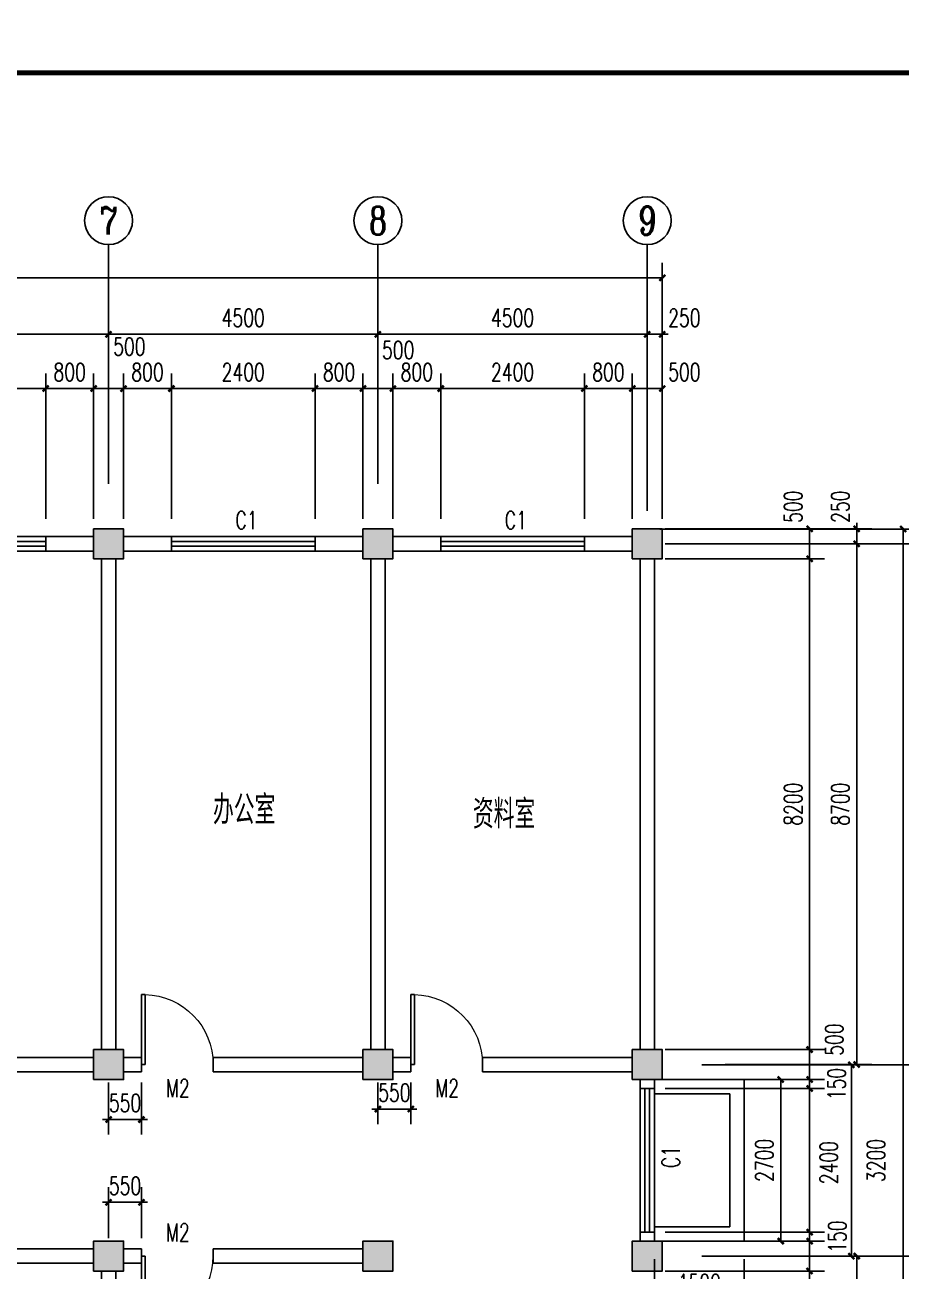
# Model space of a CAD drawing. Extents: x -1000 to 59722, y -1000 to 42165.
# Drawn here: x 37283 to 51922, y 21346 to 42165 of the extents above; entities that cross this region are included whole.
import ezdxf
from ezdxf.enums import TextEntityAlignment as Align

# ---------------------------------------------------------------- set-up
doc = ezdxf.new("R2010")
doc.units = 0
doc.header["$LTSCALE"] = 10
doc.header["$MEASUREMENT"] = 0
for name, color, linetype in [('AXIS', 3, 'Continuous'), ('AXIS_TEXT', 7, 'Continuous'), ('COLUMN', 9, 'Continuous'), ('PUB_DIM', 3, 'Continuous'), ('PUB_TEXT', 7, 'Continuous'), ('STAIR', 2, 'Continuous'), ('WALL', 9, 'Continuous'), ('WINDOW', 4, 'Continuous'), ('WINDOW_TEXT', 7, 'Continuous'), ('加粗线', 5, 'Continuous'), ('标注', 7, 'Continuous')]:
    doc.layers.add(name, color=color, linetype=linetype)
doc.styles.add('_TCH_AXIS', font='COMPLEX', dxfattribs={"bigfont": 'GBCBIG'})
doc.styles.add('_TCH_DIM_T3', font='SIMPLEX', dxfattribs={"width": 0.705882, "bigfont": 'GBCBIG'})
doc.styles.add('_TCH_WINDOW', font='SIMPLEX', dxfattribs={"bigfont": 'GBCBIG'})
doc.styles.add('COMPLEX', font='COMPLEX')
doc.styles.get("Standard").update_dxf_attribs({"font": 'gbenor.shx', "bigfont": 'gbcbig.shx'})
doc.dimstyles.new('_TCH_ARCH&&100', dxfattribs={"dimtxt": 297.5, "dimasz": 100, "dimexe": 250, "dimexo": 300, "dimgap": 126.25, "dimtad": 1, "dimdec": 0, "dimzin": 0, "dimdsep": 46, "dimtxsty": '_TCH_DIM_T3', "dimblk": 'ARCHTICK', "dimcen": 0.09, "dimclrt": 7, "dimazin": 2, "dimtfac": 1, "dimtdec": 0, "dimtix": 1, "dimtmove": 2, "dimatfit": 3, "dimfxl": 1, "dimtolj": 1, "dimtzin": 0, "dimarcsym": 0})

# ---------------------------------------------------------------- blocks, each defined once
blk = doc.blocks.new('_ArchTick')
at = {"color": 0, "linetype": 'ByBlock', "const_width": 0.4}
blk.add_lwpolyline([(-0.5, -0.5), (0.5, 0.5)], dxfattribs=at)
blk = doc.blocks.new('*D15')
at = {"layer": 'Defpoints', "color": 0}
for p in [(39231, 22495), (38681, 21596), (39231, 21596)]:
    blk.add_point(p, dxfattribs=at)
at = {"layer": 'PUB_DIM', "color": 0, "lineweight": -2}
for p, q in [((38681, 21896), (38681, 22745)), ((39231, 21896), (39231, 22745)), ((38681, 22495), (38581, 22495)), ((38681, 22495), (39231, 22495)), ((39231, 22495), (39331, 22495))]:
    blk.add_line(p, q, dxfattribs=at)
at = {"layer": 'PUB_DIM', "color": 0, "lineweight": -2, "xscale": 100, "yscale": 100, "zscale": 100}
blk.add_blockref('_ArchTick', (38681, 22495), dxfattribs=at)
at = {"layer": 'PUB_DIM', "color": 0, "lineweight": -2, "xscale": 100, "yscale": 100, "zscale": 100, "rotation": 180}
blk.add_blockref('_ArchTick', (39231, 22495), dxfattribs=at)
at = {"layer": 'PUB_DIM', "color": 7, "insert": (38956, 22770), "char_height": 297.5, "attachment_point": 5, "style": '_TCH_DIM_T3'}
blk.add_mtext('\\A1;550', dxfattribs=at)
blk = doc.blocks.new('*D16')
at = {"layer": 'Defpoints', "color": 0}
for p in [(43181, 24796), (43731, 24796), (43731, 24052)]:
    blk.add_point(p, dxfattribs=at)
at = {"layer": 'PUB_DIM', "color": 0, "lineweight": -2}
for p, q in [((43181, 24496), (43181, 23802)), ((43731, 24496), (43731, 23802)), ((43181, 24052), (43081, 24052)), ((43181, 24052), (43731, 24052)), ((43731, 24052), (43831, 24052))]:
    blk.add_line(p, q, dxfattribs=at)
at = {"layer": 'PUB_DIM', "color": 0, "lineweight": -2, "xscale": 100, "yscale": 100, "zscale": 100}
blk.add_blockref('_ArchTick', (43181, 24052), dxfattribs=at)
at = {"layer": 'PUB_DIM', "color": 0, "lineweight": -2, "xscale": 100, "yscale": 100, "zscale": 100, "rotation": 180}
blk.add_blockref('_ArchTick', (43731, 24052), dxfattribs=at)
at = {"layer": 'PUB_DIM', "color": 7, "insert": (43456, 24327), "char_height": 297.5, "attachment_point": 5, "style": '_TCH_DIM_T3'}
blk.add_mtext('\\A1;550', dxfattribs=at)
blk = doc.blocks.new('*D17')
at = {"layer": 'Defpoints', "color": 0}
for p in [(38681, 24796), (39231, 24796), (39231, 23878)]:
    blk.add_point(p, dxfattribs=at)
at = {"layer": 'PUB_DIM', "color": 0, "lineweight": -2}
for p, q in [((38681, 24496), (38681, 23628)), ((39231, 24496), (39231, 23628)), ((38681, 23878), (38581, 23878)), ((38681, 23878), (39231, 23878)), ((39231, 23878), (39331, 23878))]:
    blk.add_line(p, q, dxfattribs=at)
at = {"layer": 'PUB_DIM', "color": 0, "lineweight": -2, "xscale": 100, "yscale": 100, "zscale": 100}
blk.add_blockref('_ArchTick', (38681, 23878), dxfattribs=at)
at = {"layer": 'PUB_DIM', "color": 0, "lineweight": -2, "xscale": 100, "yscale": 100, "zscale": 100, "rotation": 180}
blk.add_blockref('_ArchTick', (39231, 23878), dxfattribs=at)
at = {"layer": 'PUB_DIM', "color": 7, "insert": (38956, 24153), "char_height": 297.5, "attachment_point": 5, "style": '_TCH_DIM_T3'}
blk.add_mtext('\\A1;550', dxfattribs=at)
blk = doc.blocks.new('*D26')
at = {"layer": 'Defpoints', "color": 0}
for p in [(47801, 21846), (49301, 21846), (49301, 20871)]:
    blk.add_point(p, dxfattribs=at)
at = {"layer": 'PUB_DIM', "color": 0, "lineweight": -2}
for p, q in [((47801, 21546), (47801, 20621)), ((49301, 21546), (49301, 20621)), ((47801, 20871), (49301, 20871))]:
    blk.add_line(p, q, dxfattribs=at)
at = {"layer": 'PUB_DIM', "color": 0, "lineweight": -2, "xscale": 100, "yscale": 100, "zscale": 100, "rotation": 180}
blk.add_blockref('_ArchTick', (47801, 20871), dxfattribs=at)
at = {"layer": 'PUB_DIM', "color": 0, "lineweight": -2, "xscale": 100, "yscale": 100, "zscale": 100}
blk.add_blockref('_ArchTick', (49301, 20871), dxfattribs=at)
at = {"layer": 'PUB_DIM', "color": 7, "insert": (48551, 21146), "char_height": 297.5, "attachment_point": 5, "style": '_TCH_DIM_T3'}
blk.add_mtext('\\A1;1500', dxfattribs=at)
blk = doc.blocks.new('*D27')
at = {"layer": 'Defpoints', "color": 0}
for p in [(49301, 24546), (49912, 24546), (49301, 21846)]:
    blk.add_point(p, dxfattribs=at)
at = {"layer": 'PUB_DIM', "color": 0, "lineweight": -2}
for p, q in [((49601, 24546), (50162, 24546)), ((49912, 21846), (49912, 24546)), ((49601, 21846), (50162, 21846))]:
    blk.add_line(p, q, dxfattribs=at)
at = {"layer": 'PUB_DIM', "color": 0, "lineweight": -2, "xscale": 100, "yscale": 100, "zscale": 100}
for p, rotation in [((49912, 24546), 90), ((49912, 21846), 270)]:
    blk.add_blockref('_ArchTick', p, dxfattribs=dict(at, rotation=rotation))
at = {"layer": 'PUB_DIM', "color": 7, "insert": (49637, 23196), "char_height": 297.5, "attachment_point": 5, "rotation": 90, "style": '_TCH_DIM_T3'}
blk.add_mtext('\\A1;2700', dxfattribs=at)
blk = doc.blocks.new('*D64')
at = {"layer": 'Defpoints', "color": 0}
for p in [(47931, 36996), (47681, 33746), (47931, 33746)]:
    blk.add_point(p, dxfattribs=at)
at = {"layer": 'PUB_DIM', "color": 0, "lineweight": -2}
for p, q in [((47681, 34046), (47681, 37246)), ((47931, 34046), (47931, 37246)), ((47681, 36996), (47581, 36996)), ((47681, 36996), (47931, 36996)), ((47931, 36996), (48031, 36996))]:
    blk.add_line(p, q, dxfattribs=at)
at = {"layer": 'PUB_DIM', "color": 0, "lineweight": -2, "xscale": 100, "yscale": 100, "zscale": 100}
blk.add_blockref('_ArchTick', (47681, 36996), dxfattribs=at)
at = {"layer": 'PUB_DIM', "color": 0, "lineweight": -2, "xscale": 100, "yscale": 100, "zscale": 100, "rotation": 180}
blk.add_blockref('_ArchTick', (47931, 36996), dxfattribs=at)
at = {"layer": 'PUB_DIM', "color": 7, "insert": (48301, 37271), "char_height": 297.5, "attachment_point": 5, "style": '_TCH_DIM_T3'}
blk.add_mtext('\\A1;250', dxfattribs=at)
blk = doc.blocks.new('*D65')
at = {"layer": 'Defpoints', "color": 0}
for p in [(47931, 37940), (11431, 33746), (47931, 33746)]:
    blk.add_point(p, dxfattribs=at)
at = {"layer": 'PUB_DIM', "color": 0, "lineweight": -2}
for p, q in [((11431, 34046), (11431, 38190)), ((47931, 34046), (47931, 38190)), ((11431, 37940), (47931, 37940))]:
    blk.add_line(p, q, dxfattribs=at)
at = {"layer": 'PUB_DIM', "color": 0, "lineweight": -2, "xscale": 100, "yscale": 100, "zscale": 100, "rotation": 180}
blk.add_blockref('_ArchTick', (11431, 37940), dxfattribs=at)
at = {"layer": 'PUB_DIM', "color": 0, "lineweight": -2, "xscale": 100, "yscale": 100, "zscale": 100}
blk.add_blockref('_ArchTick', (47931, 37940), dxfattribs=at)
at = {"layer": 'PUB_DIM', "color": 7, "insert": (30585, 38277), "char_height": 297.5, "attachment_point": 5, "style": '_TCH_DIM_T3'}
blk.add_mtext('\\A1;36500', dxfattribs=at)
blk = doc.blocks.new('*D83')
at = {"layer": 'Defpoints', "color": 0}
for p in [(37631, 36090), (35231, 33616), (37631, 33616)]:
    blk.add_point(p, dxfattribs=at)
at = {"layer": 'PUB_DIM', "color": 0, "lineweight": -2}
for p, q in [((35231, 33916), (35231, 36340)), ((37631, 33916), (37631, 36340)), ((35231, 36090), (37631, 36090))]:
    blk.add_line(p, q, dxfattribs=at)
at = {"layer": 'PUB_DIM', "color": 0, "lineweight": -2, "xscale": 100, "yscale": 100, "zscale": 100, "rotation": 180}
blk.add_blockref('_ArchTick', (35231, 36090), dxfattribs=at)
at = {"layer": 'PUB_DIM', "color": 0, "lineweight": -2, "xscale": 100, "yscale": 100, "zscale": 100}
blk.add_blockref('_ArchTick', (37631, 36090), dxfattribs=at)
at = {"layer": 'PUB_DIM', "color": 7, "insert": (36431, 36365), "char_height": 297.5, "attachment_point": 5, "style": '_TCH_DIM_T3'}
blk.add_mtext('\\A1;2400', dxfattribs=at)
blk = doc.blocks.new('*D84')
at = {"layer": 'Defpoints', "color": 0}
for p in [(38431, 36090), (37631, 33616), (38431, 33616)]:
    blk.add_point(p, dxfattribs=at)
at = {"layer": 'PUB_DIM', "color": 0, "lineweight": -2}
for p, q in [((37631, 33916), (37631, 36340)), ((38431, 33916), (38431, 36340)), ((37631, 36090), (38431, 36090))]:
    blk.add_line(p, q, dxfattribs=at)
at = {"layer": 'PUB_DIM', "color": 0, "lineweight": -2, "xscale": 100, "yscale": 100, "zscale": 100, "rotation": 180}
blk.add_blockref('_ArchTick', (37631, 36090), dxfattribs=at)
at = {"layer": 'PUB_DIM', "color": 0, "lineweight": -2, "xscale": 100, "yscale": 100, "zscale": 100}
blk.add_blockref('_ArchTick', (38431, 36090), dxfattribs=at)
at = {"layer": 'PUB_DIM', "color": 7, "insert": (38031, 36365), "char_height": 297.5, "attachment_point": 5, "style": '_TCH_DIM_T3'}
blk.add_mtext('\\A1;800', dxfattribs=at)
blk = doc.blocks.new('*D85')
at = {"layer": 'Defpoints', "color": 0}
for p in [(38931, 36090), (38431, 33616), (38931, 33616)]:
    blk.add_point(p, dxfattribs=at)
at = {"layer": 'PUB_DIM', "color": 0, "lineweight": -2}
for p, q in [((38431, 33916), (38431, 36340)), ((38931, 33916), (38931, 36340)), ((38431, 36090), (38931, 36090))]:
    blk.add_line(p, q, dxfattribs=at)
at = {"layer": 'PUB_DIM', "color": 0, "lineweight": -2, "xscale": 100, "yscale": 100, "zscale": 100, "rotation": 180}
blk.add_blockref('_ArchTick', (38431, 36090), dxfattribs=at)
at = {"layer": 'PUB_DIM', "color": 0, "lineweight": -2, "xscale": 100, "yscale": 100, "zscale": 100}
blk.add_blockref('_ArchTick', (38931, 36090), dxfattribs=at)
at = {"layer": 'PUB_DIM', "color": 7, "insert": (39028, 36791), "char_height": 297.5, "attachment_point": 5, "style": '_TCH_DIM_T3'}
blk.add_mtext('\\A1;500', dxfattribs=at)
blk = doc.blocks.new('*D86')
at = {"layer": 'Defpoints', "color": 0}
for p in [(39731, 36090), (38931, 33616), (39731, 33616)]:
    blk.add_point(p, dxfattribs=at)
at = {"layer": 'PUB_DIM', "color": 0, "lineweight": -2}
for p, q in [((38931, 33916), (38931, 36340)), ((39731, 33916), (39731, 36340)), ((38931, 36090), (39731, 36090))]:
    blk.add_line(p, q, dxfattribs=at)
at = {"layer": 'PUB_DIM', "color": 0, "lineweight": -2, "xscale": 100, "yscale": 100, "zscale": 100, "rotation": 180}
blk.add_blockref('_ArchTick', (38931, 36090), dxfattribs=at)
at = {"layer": 'PUB_DIM', "color": 0, "lineweight": -2, "xscale": 100, "yscale": 100, "zscale": 100}
blk.add_blockref('_ArchTick', (39731, 36090), dxfattribs=at)
at = {"layer": 'PUB_DIM', "color": 7, "insert": (39331, 36365), "char_height": 297.5, "attachment_point": 5, "style": '_TCH_DIM_T3'}
blk.add_mtext('\\A1;800', dxfattribs=at)
blk = doc.blocks.new('*D87')
at = {"layer": 'Defpoints', "color": 0}
for p in [(42131, 36090), (39731, 33616), (42131, 33616)]:
    blk.add_point(p, dxfattribs=at)
at = {"layer": 'PUB_DIM', "color": 0, "lineweight": -2}
for p, q in [((39731, 33916), (39731, 36340)), ((42131, 33916), (42131, 36340)), ((39731, 36090), (42131, 36090))]:
    blk.add_line(p, q, dxfattribs=at)
at = {"layer": 'PUB_DIM', "color": 0, "lineweight": -2, "xscale": 100, "yscale": 100, "zscale": 100, "rotation": 180}
blk.add_blockref('_ArchTick', (39731, 36090), dxfattribs=at)
at = {"layer": 'PUB_DIM', "color": 0, "lineweight": -2, "xscale": 100, "yscale": 100, "zscale": 100}
blk.add_blockref('_ArchTick', (42131, 36090), dxfattribs=at)
at = {"layer": 'PUB_DIM', "color": 7, "insert": (40931, 36365), "char_height": 297.5, "attachment_point": 5, "style": '_TCH_DIM_T3'}
blk.add_mtext('\\A1;2400', dxfattribs=at)
blk = doc.blocks.new('*D88')
at = {"layer": 'Defpoints', "color": 0}
for p in [(42931, 36090), (42131, 33616), (42931, 33616)]:
    blk.add_point(p, dxfattribs=at)
at = {"layer": 'PUB_DIM', "color": 0, "lineweight": -2}
for p, q in [((42131, 33916), (42131, 36340)), ((42931, 33916), (42931, 36340)), ((42131, 36090), (42931, 36090))]:
    blk.add_line(p, q, dxfattribs=at)
at = {"layer": 'PUB_DIM', "color": 0, "lineweight": -2, "xscale": 100, "yscale": 100, "zscale": 100, "rotation": 180}
blk.add_blockref('_ArchTick', (42131, 36090), dxfattribs=at)
at = {"layer": 'PUB_DIM', "color": 0, "lineweight": -2, "xscale": 100, "yscale": 100, "zscale": 100}
blk.add_blockref('_ArchTick', (42931, 36090), dxfattribs=at)
at = {"layer": 'PUB_DIM', "color": 7, "insert": (42531, 36365), "char_height": 297.5, "attachment_point": 5, "style": '_TCH_DIM_T3'}
blk.add_mtext('\\A1;800', dxfattribs=at)
blk = doc.blocks.new('*D89')
at = {"layer": 'Defpoints', "color": 0}
for p in [(43431, 36090), (42931, 33616), (43431, 33616)]:
    blk.add_point(p, dxfattribs=at)
at = {"layer": 'PUB_DIM', "color": 0, "lineweight": -2}
for p, q in [((42931, 33916), (42931, 36340)), ((43431, 33916), (43431, 36340)), ((42931, 36090), (43431, 36090))]:
    blk.add_line(p, q, dxfattribs=at)
at = {"layer": 'PUB_DIM', "color": 0, "lineweight": -2, "xscale": 100, "yscale": 100, "zscale": 100, "rotation": 180}
blk.add_blockref('_ArchTick', (42931, 36090), dxfattribs=at)
at = {"layer": 'PUB_DIM', "color": 0, "lineweight": -2, "xscale": 100, "yscale": 100, "zscale": 100}
blk.add_blockref('_ArchTick', (43431, 36090), dxfattribs=at)
at = {"layer": 'PUB_DIM', "color": 7, "insert": (43519, 36733), "char_height": 297.5, "attachment_point": 5, "style": '_TCH_DIM_T3'}
blk.add_mtext('\\A1;500', dxfattribs=at)
blk = doc.blocks.new('*D90')
at = {"layer": 'Defpoints', "color": 0}
for p in [(44231, 36090), (43431, 33616), (44231, 33616)]:
    blk.add_point(p, dxfattribs=at)
at = {"layer": 'PUB_DIM', "color": 0, "lineweight": -2}
for p, q in [((43431, 33916), (43431, 36340)), ((44231, 33916), (44231, 36340)), ((43431, 36090), (44231, 36090))]:
    blk.add_line(p, q, dxfattribs=at)
at = {"layer": 'PUB_DIM', "color": 0, "lineweight": -2, "xscale": 100, "yscale": 100, "zscale": 100, "rotation": 180}
blk.add_blockref('_ArchTick', (43431, 36090), dxfattribs=at)
at = {"layer": 'PUB_DIM', "color": 0, "lineweight": -2, "xscale": 100, "yscale": 100, "zscale": 100}
blk.add_blockref('_ArchTick', (44231, 36090), dxfattribs=at)
at = {"layer": 'PUB_DIM', "color": 7, "insert": (43831, 36365), "char_height": 297.5, "attachment_point": 5, "style": '_TCH_DIM_T3'}
blk.add_mtext('\\A1;800', dxfattribs=at)
blk = doc.blocks.new('*D91')
at = {"layer": 'Defpoints', "color": 0}
for p in [(46631, 36090), (44231, 33616), (46631, 33616)]:
    blk.add_point(p, dxfattribs=at)
at = {"layer": 'PUB_DIM', "color": 0, "lineweight": -2}
for p, q in [((44231, 33916), (44231, 36340)), ((46631, 33916), (46631, 36340)), ((44231, 36090), (46631, 36090))]:
    blk.add_line(p, q, dxfattribs=at)
at = {"layer": 'PUB_DIM', "color": 0, "lineweight": -2, "xscale": 100, "yscale": 100, "zscale": 100, "rotation": 180}
blk.add_blockref('_ArchTick', (44231, 36090), dxfattribs=at)
at = {"layer": 'PUB_DIM', "color": 0, "lineweight": -2, "xscale": 100, "yscale": 100, "zscale": 100}
blk.add_blockref('_ArchTick', (46631, 36090), dxfattribs=at)
at = {"layer": 'PUB_DIM', "color": 7, "insert": (45431, 36365), "char_height": 297.5, "attachment_point": 5, "style": '_TCH_DIM_T3'}
blk.add_mtext('\\A1;2400', dxfattribs=at)
blk = doc.blocks.new('*D92')
at = {"layer": 'Defpoints', "color": 0}
for p in [(47431, 36090), (46631, 33616), (47431, 33616)]:
    blk.add_point(p, dxfattribs=at)
at = {"layer": 'PUB_DIM', "color": 0, "lineweight": -2}
for p, q in [((46631, 33916), (46631, 36340)), ((47431, 33916), (47431, 36340)), ((46631, 36090), (47431, 36090))]:
    blk.add_line(p, q, dxfattribs=at)
at = {"layer": 'PUB_DIM', "color": 0, "lineweight": -2, "xscale": 100, "yscale": 100, "zscale": 100, "rotation": 180}
blk.add_blockref('_ArchTick', (46631, 36090), dxfattribs=at)
at = {"layer": 'PUB_DIM', "color": 0, "lineweight": -2, "xscale": 100, "yscale": 100, "zscale": 100}
blk.add_blockref('_ArchTick', (47431, 36090), dxfattribs=at)
at = {"layer": 'PUB_DIM', "color": 7, "insert": (47031, 36365), "char_height": 297.5, "attachment_point": 5, "style": '_TCH_DIM_T3'}
blk.add_mtext('\\A1;800', dxfattribs=at)
blk = doc.blocks.new('*D93')
at = {"layer": 'Defpoints', "color": 0}
for p in [(47931, 36090), (47431, 33616), (47931, 33616)]:
    blk.add_point(p, dxfattribs=at)
at = {"layer": 'PUB_DIM', "color": 0, "lineweight": -2}
for p, q in [((47431, 33916), (47431, 36340)), ((47931, 33916), (47931, 36340)), ((47431, 36090), (47931, 36090))]:
    blk.add_line(p, q, dxfattribs=at)
at = {"layer": 'PUB_DIM', "color": 0, "lineweight": -2, "xscale": 100, "yscale": 100, "zscale": 100, "rotation": 180}
blk.add_blockref('_ArchTick', (47431, 36090), dxfattribs=at)
at = {"layer": 'PUB_DIM', "color": 0, "lineweight": -2, "xscale": 100, "yscale": 100, "zscale": 100}
blk.add_blockref('_ArchTick', (47931, 36090), dxfattribs=at)
at = {"layer": 'PUB_DIM', "color": 7, "insert": (48301, 36365), "char_height": 297.5, "attachment_point": 5, "style": '_TCH_DIM_T3'}
blk.add_mtext('\\A1;500', dxfattribs=at)
blk = doc.blocks.new('*D99')
at = {"layer": 'Defpoints', "color": 0}
for p in [(47681, 33746), (51181, 33746), (47681, 33496)]:
    blk.add_point(p, dxfattribs=at)
at = {"layer": 'PUB_DIM', "color": 0, "lineweight": -2}
for p, q in [((47981, 33746), (51431, 33746)), ((51181, 33746), (51181, 33846)), ((51181, 33496), (51181, 33746)), ((47981, 33496), (51431, 33496)), ((51181, 33496), (51181, 33396))]:
    blk.add_line(p, q, dxfattribs=at)
at = {"layer": 'PUB_DIM', "color": 0, "lineweight": -2, "xscale": 100, "yscale": 100, "zscale": 100}
for p, rotation in [((51181, 33746), 270), ((51181, 33496), 90)]:
    blk.add_blockref('_ArchTick', p, dxfattribs=dict(at, rotation=rotation))
at = {"layer": 'PUB_DIM', "color": 7, "insert": (50906, 34116), "char_height": 297.5, "attachment_point": 5, "rotation": 90, "style": '_TCH_DIM_T3'}
blk.add_mtext('\\A1;250', dxfattribs=at)
blk = doc.blocks.new('*D142')
at = {"layer": 'Defpoints', "color": 0}
for p in [(47591, 33743), (51955, 33743), (47591, 12643)]:
    blk.add_point(p, dxfattribs=at)
at = {"layer": 'PUB_DIM', "color": 0, "lineweight": -2}
for p, q in [((47891, 33743), (52205, 33743)), ((51955, 12643), (51955, 33743)), ((47891, 12643), (52205, 12643))]:
    blk.add_line(p, q, dxfattribs=at)
at = {"layer": 'PUB_DIM', "color": 0, "lineweight": -2, "xscale": 100, "yscale": 100, "zscale": 100}
for p, rotation in [((51955, 33743), 90), ((51955, 12643), 270)]:
    blk.add_blockref('_ArchTick', p, dxfattribs=dict(at, rotation=rotation))
at = {"layer": 'PUB_DIM', "color": 7, "insert": (52292, 23193), "char_height": 297.5, "attachment_point": 5, "rotation": 90, "style": '_TCH_DIM_T3'}
blk.add_mtext('\\A1;21100', dxfattribs=at)
blk = doc.blocks.new('*D101')
at = {"layer": 'Defpoints', "color": 0}
for p in [(47681, 33746), (50393, 33746), (47681, 33246)]:
    blk.add_point(p, dxfattribs=at)
at = {"layer": 'PUB_DIM', "color": 0, "lineweight": -2}
for p, q in [((47981, 33746), (50643, 33746)), ((50393, 33246), (50393, 33746)), ((47981, 33246), (50643, 33246))]:
    blk.add_line(p, q, dxfattribs=at)
at = {"layer": 'PUB_DIM', "color": 0, "lineweight": -2, "xscale": 100, "yscale": 100, "zscale": 100}
for p, rotation in [((50393, 33746), 90), ((50393, 33246), 270)]:
    blk.add_blockref('_ArchTick', p, dxfattribs=dict(at, rotation=rotation))
at = {"layer": 'PUB_DIM', "color": 7, "insert": (50118, 34116), "char_height": 297.5, "attachment_point": 5, "rotation": 90, "style": '_TCH_DIM_T3'}
blk.add_mtext('\\A1;500', dxfattribs=at)
blk = doc.blocks.new('*D102')
at = {"layer": 'Defpoints', "color": 0}
for p in [(47681, 33246), (50393, 33246), (47681, 25046)]:
    blk.add_point(p, dxfattribs=at)
at = {"layer": 'PUB_DIM', "color": 0, "lineweight": -2}
for p, q in [((47981, 33246), (50643, 33246)), ((50393, 25046), (50393, 33246)), ((47981, 25046), (50643, 25046))]:
    blk.add_line(p, q, dxfattribs=at)
at = {"layer": 'PUB_DIM', "color": 0, "lineweight": -2, "xscale": 100, "yscale": 100, "zscale": 100}
for p, rotation in [((50393, 33246), 90), ((50393, 25046), 270)]:
    blk.add_blockref('_ArchTick', p, dxfattribs=dict(at, rotation=rotation))
at = {"layer": 'PUB_DIM', "color": 7, "insert": (50118, 29146), "char_height": 297.5, "attachment_point": 5, "rotation": 90, "style": '_TCH_DIM_T3'}
blk.add_mtext('\\A1;8200', dxfattribs=at)
blk = doc.blocks.new('*D103')
at = {"layer": 'Defpoints', "color": 0}
for p in [(47681, 25046), (50393, 25046), (47681, 24546)]:
    blk.add_point(p, dxfattribs=at)
at = {"layer": 'PUB_DIM', "color": 0, "lineweight": -2}
for p, q in [((47981, 25046), (50643, 25046)), ((50393, 24546), (50393, 25046)), ((47981, 24546), (50643, 24546))]:
    blk.add_line(p, q, dxfattribs=at)
at = {"layer": 'PUB_DIM', "color": 0, "lineweight": -2, "xscale": 100, "yscale": 100, "zscale": 100}
for p, rotation in [((50393, 25046), 90), ((50393, 24546), 270)]:
    blk.add_blockref('_ArchTick', p, dxfattribs=dict(at, rotation=rotation))
at = {"layer": 'PUB_DIM', "color": 7, "insert": (50805, 25213), "char_height": 297.5, "attachment_point": 5, "rotation": 90, "style": '_TCH_DIM_T3'}
blk.add_mtext('\\A1;500', dxfattribs=at)
blk = doc.blocks.new('*D104')
at = {"layer": 'Defpoints', "color": 0}
for p in [(47681, 24546), (47681, 24396), (50393, 24546)]:
    blk.add_point(p, dxfattribs=at)
at = {"layer": 'PUB_DIM', "color": 0, "lineweight": -2}
for p, q in [((50393, 24546), (50393, 24646)), ((47981, 24546), (50643, 24546)), ((47981, 24396), (50643, 24396)), ((50393, 24396), (50393, 24546)), ((50393, 24396), (50393, 24296))]:
    blk.add_line(p, q, dxfattribs=at)
at = {"layer": 'PUB_DIM', "color": 0, "lineweight": -2, "xscale": 100, "yscale": 100, "zscale": 100}
for p, rotation in [((50393, 24546), 270), ((50393, 24396), 90)]:
    blk.add_blockref('_ArchTick', p, dxfattribs=dict(at, rotation=rotation))
at = {"layer": 'PUB_DIM', "color": 7, "insert": (50845, 24471), "char_height": 297.5, "attachment_point": 5, "rotation": 90, "style": '_TCH_DIM_T3'}
blk.add_mtext('\\A1;150', dxfattribs=at)
blk = doc.blocks.new('*D11')
at = {"layer": 'Defpoints', "color": 0}
for p in [(47681, 24396), (50393, 24396), (47681, 21996)]:
    blk.add_point(p, dxfattribs=at)
at = {"layer": 'PUB_DIM', "color": 0, "lineweight": -2}
for p, q in [((47981, 24396), (50643, 24396)), ((50393, 21996), (50393, 24396)), ((47981, 21996), (50643, 21996))]:
    blk.add_line(p, q, dxfattribs=at)
at = {"layer": 'PUB_DIM', "color": 0, "lineweight": -2, "xscale": 100, "yscale": 100, "zscale": 100}
for p, rotation in [((50393, 24396), 90), ((50393, 21996), 270)]:
    blk.add_blockref('_ArchTick', p, dxfattribs=dict(at, rotation=rotation))
at = {"layer": 'PUB_DIM', "color": 7, "insert": (50713, 23156), "char_height": 297.5, "attachment_point": 5, "rotation": 90, "style": '_TCH_DIM_T3'}
blk.add_mtext('\\A1;2400', dxfattribs=at)
blk = doc.blocks.new('*D105')
at = {"layer": 'Defpoints', "color": 0}
for p in [(47681, 21996), (50393, 21996), (47681, 21846)]:
    blk.add_point(p, dxfattribs=at)
at = {"layer": 'PUB_DIM', "color": 0, "lineweight": -2}
for p, q in [((50393, 21996), (50393, 22096)), ((47981, 21996), (50643, 21996)), ((50393, 21846), (50393, 21996)), ((47981, 21846), (50643, 21846)), ((50393, 21846), (50393, 21746))]:
    blk.add_line(p, q, dxfattribs=at)
at = {"layer": 'PUB_DIM', "color": 0, "lineweight": -2, "xscale": 100, "yscale": 100, "zscale": 100}
for p, rotation in [((50393, 21996), 270), ((50393, 21846), 90)]:
    blk.add_blockref('_ArchTick', p, dxfattribs=dict(at, rotation=rotation))
at = {"layer": 'PUB_DIM', "color": 7, "insert": (50856, 21921), "char_height": 297.5, "attachment_point": 5, "rotation": 90, "style": '_TCH_DIM_T3'}
blk.add_mtext('\\A1;150', dxfattribs=at)
blk = doc.blocks.new('*D106')
at = {"layer": 'Defpoints', "color": 0}
for p in [(47681, 21846), (50393, 21846), (47681, 21346)]:
    blk.add_point(p, dxfattribs=at)
at = {"layer": 'PUB_DIM', "color": 0, "lineweight": -2}
for p, q in [((47981, 21846), (50643, 21846)), ((50393, 21346), (50393, 21846)), ((47981, 21346), (50643, 21346))]:
    blk.add_line(p, q, dxfattribs=at)
at = {"layer": 'PUB_DIM', "color": 0, "lineweight": -2, "xscale": 100, "yscale": 100, "zscale": 100}
for p, rotation in [((50393, 21846), 90), ((50393, 21346), 270)]:
    blk.add_blockref('_ArchTick', p, dxfattribs=dict(at, rotation=rotation))
at = {"layer": 'PUB_DIM', "color": 7, "insert": (50831, 20941), "char_height": 297.5, "attachment_point": 5, "rotation": 90, "style": '_TCH_DIM_T3'}
blk.add_mtext('\\A1;500', dxfattribs=at)
blk = doc.blocks.new('*D107')
at = {"layer": 'Defpoints', "color": 0}
for p in [(47681, 21346), (50393, 21346), (47681, 13146)]:
    blk.add_point(p, dxfattribs=at)
at = {"layer": 'PUB_DIM', "color": 0, "lineweight": -2}
for p, q in [((47981, 21346), (50643, 21346)), ((50393, 13146), (50393, 21346)), ((47981, 13146), (50643, 13146))]:
    blk.add_line(p, q, dxfattribs=at)
at = {"layer": 'PUB_DIM', "color": 0, "lineweight": -2, "xscale": 100, "yscale": 100, "zscale": 100}
for p, rotation in [((50393, 21346), 90), ((50393, 13146), 270)]:
    blk.add_blockref('_ArchTick', p, dxfattribs=dict(at, rotation=rotation))
at = {"layer": 'PUB_DIM', "color": 7, "insert": (50118, 17246), "char_height": 297.5, "attachment_point": 5, "rotation": 90, "style": '_TCH_DIM_T3'}
blk.add_mtext('\\A1;8200', dxfattribs=at)
blk = doc.blocks.new('*D121')
at = {"layer": 'AXIS', "color": 0, "lineweight": -2}
for p, q in [((48981, 21596), (51431, 21596)), ((51181, 12896), (51181, 21596)), ((48981, 12896), (51431, 12896))]:
    blk.add_line(p, q, dxfattribs=at)
at = {"layer": 'Defpoints', "color": 0}
for p in [(48681, 21596), (51181, 21596), (48681, 12896)]:
    blk.add_point(p, dxfattribs=at)
at = {"layer": 'AXIS', "color": 0, "lineweight": -2, "xscale": 100, "yscale": 100, "zscale": 100}
for p, rotation in [((51181, 21596), 90), ((51181, 12896), 270)]:
    blk.add_blockref('_ArchTick', p, dxfattribs=dict(at, rotation=rotation))
at = {"layer": 'AXIS', "color": 7, "insert": (50906, 17246), "char_height": 297.5, "attachment_point": 5, "rotation": 90, "style": '_TCH_DIM_T3'}
blk.add_mtext('\\A1;8700', dxfattribs=at)
blk = doc.blocks.new('*D12')
at = {"layer": 'AXIS', "color": 0, "lineweight": -2}
for p, q in [((48891, 24793), (51341, 24793)), ((51091, 21593), (51091, 24793)), ((48891, 21593), (51341, 21593))]:
    blk.add_line(p, q, dxfattribs=at)
at = {"layer": 'Defpoints', "color": 0}
for p in [(48591, 24793), (51091, 24793), (48591, 21593)]:
    blk.add_point(p, dxfattribs=at)
at = {"layer": 'AXIS', "color": 0, "lineweight": -2, "xscale": 100, "yscale": 100, "zscale": 100}
for p, rotation in [((51091, 24793), 90), ((51091, 21593), 270)]:
    blk.add_blockref('_ArchTick', p, dxfattribs=dict(at, rotation=rotation))
at = {"layer": 'AXIS', "color": 7, "insert": (51502, 23193), "char_height": 297.5, "attachment_point": 5, "rotation": 90, "style": '_TCH_DIM_T3'}
blk.add_mtext('\\A1;3200', dxfattribs=at)
blk = doc.blocks.new('*D122')
at = {"layer": 'AXIS', "color": 0, "lineweight": -2}
for p, q in [((48981, 33496), (51431, 33496)), ((51181, 24796), (51181, 33496)), ((48981, 24796), (51431, 24796))]:
    blk.add_line(p, q, dxfattribs=at)
at = {"layer": 'Defpoints', "color": 0}
for p in [(48681, 33496), (51181, 33496), (48681, 24796)]:
    blk.add_point(p, dxfattribs=at)
at = {"layer": 'AXIS', "color": 0, "lineweight": -2, "xscale": 100, "yscale": 100, "zscale": 100}
for p, rotation in [((51181, 33496), 90), ((51181, 24796), 270)]:
    blk.add_blockref('_ArchTick', p, dxfattribs=dict(at, rotation=rotation))
at = {"layer": 'AXIS', "color": 7, "insert": (50906, 29146), "char_height": 297.5, "attachment_point": 5, "rotation": 90, "style": '_TCH_DIM_T3'}
blk.add_mtext('\\A1;8700', dxfattribs=at)
blk = doc.blocks.new('*D131')
at = {"layer": 'AXIS', "color": 0, "lineweight": -2}
for p, q in [((34181, 34796), (34181, 37246)), ((38681, 34796), (38681, 37246)), ((34181, 36996), (38681, 36996))]:
    blk.add_line(p, q, dxfattribs=at)
at = {"layer": 'Defpoints', "color": 0}
for p in [(38681, 36996), (34181, 34496), (38681, 34496)]:
    blk.add_point(p, dxfattribs=at)
at = {"layer": 'AXIS', "color": 0, "lineweight": -2, "xscale": 100, "yscale": 100, "zscale": 100, "rotation": 180}
blk.add_blockref('_ArchTick', (34181, 36996), dxfattribs=at)
at = {"layer": 'AXIS', "color": 0, "lineweight": -2, "xscale": 100, "yscale": 100, "zscale": 100}
blk.add_blockref('_ArchTick', (38681, 36996), dxfattribs=at)
at = {"layer": 'AXIS', "color": 7, "insert": (36431, 37271), "char_height": 297.5, "attachment_point": 5, "style": '_TCH_DIM_T3'}
blk.add_mtext('\\A1;4500', dxfattribs=at)
blk = doc.blocks.new('*D132')
at = {"layer": 'AXIS', "color": 0, "lineweight": -2}
for p, q in [((38681, 34796), (38681, 37246)), ((43181, 34796), (43181, 37246)), ((38681, 36996), (43181, 36996))]:
    blk.add_line(p, q, dxfattribs=at)
at = {"layer": 'Defpoints', "color": 0}
for p in [(43181, 36996), (38681, 34496), (43181, 34496)]:
    blk.add_point(p, dxfattribs=at)
at = {"layer": 'AXIS', "color": 0, "lineweight": -2, "xscale": 100, "yscale": 100, "zscale": 100, "rotation": 180}
blk.add_blockref('_ArchTick', (38681, 36996), dxfattribs=at)
at = {"layer": 'AXIS', "color": 0, "lineweight": -2, "xscale": 100, "yscale": 100, "zscale": 100}
blk.add_blockref('_ArchTick', (43181, 36996), dxfattribs=at)
at = {"layer": 'AXIS', "color": 7, "insert": (40931, 37271), "char_height": 297.5, "attachment_point": 5, "style": '_TCH_DIM_T3'}
blk.add_mtext('\\A1;4500', dxfattribs=at)
blk = doc.blocks.new('*D133')
at = {"layer": 'AXIS', "color": 0, "lineweight": -2}
for p, q in [((43181, 34796), (43181, 37246)), ((47681, 34796), (47681, 37246)), ((43181, 36996), (47681, 36996))]:
    blk.add_line(p, q, dxfattribs=at)
at = {"layer": 'Defpoints', "color": 0}
for p in [(47681, 36996), (43181, 34496), (47681, 34496)]:
    blk.add_point(p, dxfattribs=at)
at = {"layer": 'AXIS', "color": 0, "lineweight": -2, "xscale": 100, "yscale": 100, "zscale": 100, "rotation": 180}
blk.add_blockref('_ArchTick', (43181, 36996), dxfattribs=at)
at = {"layer": 'AXIS', "color": 0, "lineweight": -2, "xscale": 100, "yscale": 100, "zscale": 100}
blk.add_blockref('_ArchTick', (47681, 36996), dxfattribs=at)
at = {"layer": 'AXIS', "color": 7, "insert": (45431, 37271), "char_height": 297.5, "attachment_point": 5, "style": '_TCH_DIM_T3'}
blk.add_mtext('\\A1;4500', dxfattribs=at)
blk = doc.blocks.new('_AXISO')
blk.add_circle((0, 0), 0.5)
at = {"layer": 'AXIS_TEXT', "style": 'COMPLEX', "width": 1.041667}
blk.add_attdef('A', text='', height=0.56, dxfattribs=at).set_placement((-0.25, -0.28), (0.25, -0.28), align=Align.FIT)
blk = doc.blocks.new('_FZHK')
blk.add_lwpolyline([(-0.5, -0.5), (0.5, -0.5), (0.5, 0.5), (-0.5, 0.5)], close=True)
blk = doc.blocks.new('$TCHSYS$WIN2D')
for p, q in [((-0.5, 0.5), (-0.5, -0.5)), ((0.5, 0.5), (0.5, -0.5)), ((0.5, 0.1667), (-0.5, 0.1667)), ((0.5, -0.1667), (-0.5, -0.1667))]:
    blk.add_line(p, q)
at = {"layer": 'STAIR'}
for p, q in [((-0.5, 0.5), (0.5, 0.5)), ((-0.5, -0.5), (0.5, -0.5))]:
    blk.add_line(p, q, dxfattribs=at)
blk = doc.blocks.new('$DorLib2D$00000001')
for p, q in [((0.45, 0.975), (0.5, 0.975)), ((0.45, 0), (0.45, 0.975)), ((0.5, 0), (0.5, 0.975)), ((0.5, 0), (0.45, 0))]:
    blk.add_line(p, q)
at = {"lineweight": 13}
blk.add_arc((0.475, 0), 0.975, 91.4693, 180, dxfattribs=at)
blk = doc.blocks.new('毕业设计图框-土木')
at = {"layer": '加粗线', "linetype": 'Continuous', "lineweight": 200}
blk.add_lwpolyline([(37.4, 585.76), (837.4, 585.76), (837.4, 15.76), (37.4, 15.76)], close=True, dxfattribs=at)

msp = doc.modelspace()

# ---------------------------------------------------------------- hatches: boundary and pattern name
h = msp.add_hatch(color=256)
h.paths.add_polyline_path([(38681, 33745.7), (38431, 33745.7), (38431, 33495.7), (38681, 33495.7)])
h.paths.add_polyline_path([(38931, 33745.7), (38681, 33745.7), (38681, 33495.7), (38931, 33495.7)])
h.paths.add_polyline_path([(38931, 33495.7), (38681, 33495.7), (38681, 33245.7), (38931, 33245.7)])
h.paths.add_polyline_path([(38681, 33495.7), (38431, 33495.7), (38431, 33245.7), (38681, 33245.7)])
h = msp.add_hatch(color=256)
h.paths.add_polyline_path([(43181, 33745.7), (42931, 33745.7), (42931, 33495.7), (43181, 33495.7)])
h.paths.add_polyline_path([(43431, 33745.7), (43181, 33745.7), (43181, 33495.7), (43431, 33495.7)])
h.paths.add_polyline_path([(43431, 33495.7), (43181, 33495.7), (43181, 33245.7), (43431, 33245.7)])
h.paths.add_polyline_path([(43181, 33495.7), (42931, 33495.7), (42931, 33245.7), (43181, 33245.7)])
h = msp.add_hatch(color=256)
h.paths.add_polyline_path([(47681, 33745.7), (47431, 33745.7), (47431, 33495.7), (47681, 33495.7)])
h.paths.add_polyline_path([(47931, 33745.7), (47681, 33745.7), (47681, 33495.7), (47931, 33495.7)])
h.paths.add_polyline_path([(47931, 33495.7), (47681, 33495.7), (47681, 33245.7), (47931, 33245.7)])
h.paths.add_polyline_path([(47681, 33495.7), (47431, 33495.7), (47431, 33245.7), (47681, 33245.7)])
h = msp.add_hatch(color=256)
h.paths.add_polyline_path([(38681, 25045.7), (38431, 25045.7), (38431, 24795.7), (38681, 24795.7)])
h.paths.add_polyline_path([(38931, 25045.7), (38681, 25045.7), (38681, 24795.7), (38931, 24795.7)])
h.paths.add_polyline_path([(38931, 24795.7), (38681, 24795.7), (38681, 24545.7), (38931, 24545.7)])
h.paths.add_polyline_path([(38681, 24795.7), (38431, 24795.7), (38431, 24545.7), (38681, 24545.7)])
h = msp.add_hatch(color=256)
h.paths.add_polyline_path([(43181, 25045.7), (42931, 25045.7), (42931, 24795.7), (43181, 24795.7)])
h.paths.add_polyline_path([(43431, 25045.7), (43181, 25045.7), (43181, 24795.7), (43431, 24795.7)])
h.paths.add_polyline_path([(43431, 24795.7), (43181, 24795.7), (43181, 24545.7), (43431, 24545.7)])
h.paths.add_polyline_path([(43181, 24795.7), (42931, 24795.7), (42931, 24545.7), (43181, 24545.7)])
h = msp.add_hatch(color=256)
h.paths.add_polyline_path([(47681, 25045.7), (47431, 25045.7), (47431, 24795.7), (47681, 24795.7)])
h.paths.add_polyline_path([(47931, 25045.7), (47681, 25045.7), (47681, 24795.7), (47931, 24795.7)])
h.paths.add_polyline_path([(47931, 24795.7), (47681, 24795.7), (47681, 24545.7), (47931, 24545.7)])
h.paths.add_polyline_path([(47681, 24795.7), (47431, 24795.7), (47431, 24545.7), (47681, 24545.7)])
h = msp.add_hatch(color=256)
h.paths.add_polyline_path([(38681, 21845.7), (38431, 21845.7), (38431, 21595.7), (38681, 21595.7)])
h.paths.add_polyline_path([(38931, 21845.7), (38681, 21845.7), (38681, 21595.7), (38931, 21595.7)])
h.paths.add_polyline_path([(38931, 21595.7), (38681, 21595.7), (38681, 21345.7), (38931, 21345.7)])
h.paths.add_polyline_path([(38681, 21595.7), (38431, 21595.7), (38431, 21345.7), (38681, 21345.7)])
h = msp.add_hatch(color=256)
h.paths.add_polyline_path([(43181, 21845.7), (42931, 21845.7), (42931, 21595.7), (43181, 21595.7)])
h.paths.add_polyline_path([(43431, 21845.7), (43181, 21845.7), (43181, 21595.7), (43431, 21595.7)])
h.paths.add_polyline_path([(43431, 21595.7), (43181, 21595.7), (43181, 21345.7), (43431, 21345.7)])
h.paths.add_polyline_path([(43181, 21595.7), (42931, 21595.7), (42931, 21345.7), (43181, 21345.7)])
h = msp.add_hatch(color=256)
h.paths.add_polyline_path([(47681, 21845.7), (47431, 21845.7), (47431, 21595.7), (47681, 21595.7)])
h.paths.add_polyline_path([(47931, 21845.7), (47681, 21845.7), (47681, 21595.7), (47931, 21595.7)])
h.paths.add_polyline_path([(47931, 21595.7), (47681, 21595.7), (47681, 21345.7), (47931, 21345.7)])
h.paths.add_polyline_path([(47681, 21595.7), (47431, 21595.7), (47431, 21345.7), (47681, 21345.7)])

# ---------------------------------------------------------------- linework, layer by layer
for p, q in [((47801, 24545.7), (49181, 24545.7)), ((49181, 24545.7), (49301, 24545.7)), ((49301, 21845.7), (49301, 24545.7)), ((47801, 24305.7), (49061, 24305.7)), ((49061, 22085.7), (49061, 24305.7)), ((49061, 22085.7), (47801, 22085.7)), ((47801, 21845.7), (49301, 21845.7))]:
    msp.add_line(p, q)
at = {"color": 2}
for p, q in [((47801, 24545.7), (49301, 24545.7)), ((49301, 24545.7), (49301, 21845.7)), ((49061, 24305.7), (47801, 24305.7)), ((49061, 22085.7), (49061, 24305.7)), ((47801, 21845.7), (47801, 22085.7)), ((47801, 22085.7), (49061, 22085.7)), ((49301, 21845.7), (47801, 21845.7))]:
    msp.add_line(p, q, dxfattribs=at)
at = {"layer": 'AXIS'}
for p, q in [((38681, 34495.7), (38681, 38495.7)), ((43181, 34495.7), (43181, 38495.7)), ((47681, 34495.7), (47681, 38495.7)), ((48590.8, 33493.4), (52590.8, 33493.4)), ((48590.8, 24793.4), (52590.8, 24793.4)), ((48590.8, 21593.4), (52590.8, 21593.4))]:
    msp.add_line(p, q, dxfattribs=at)
at = {"layer": 'WALL'}
for p, q in [((38431, 33615.7), (37631, 33615.7)), ((37631, 33615.7), (37631, 33375.7)), ((39731, 33615.7), (38931, 33615.7)), ((39731, 33375.7), (39731, 33615.7)), ((42931, 33615.7), (42131, 33615.7)), ((42131, 33615.7), (42131, 33375.7)), ((44231, 33615.7), (43431, 33615.7)), ((44231, 33375.7), (44231, 33615.7)), ((47431, 33615.7), (46631, 33615.7)), ((46631, 33615.7), (46631, 33375.7)), ((37631, 33375.7), (38431, 33375.7)), ((38931, 33375.7), (39731, 33375.7)), ((42131, 33375.7), (42931, 33375.7)), ((43431, 33375.7), (44231, 33375.7)), ((46631, 33375.7), (47431, 33375.7)), ((38561, 33245.7), (38561, 25045.7)), ((38801, 33245.7), (38801, 25045.7)), ((43061, 33245.7), (43061, 25045.7)), ((43301, 33245.7), (43301, 25045.7)), ((47561, 33245.7), (47561, 25045.7)), ((47801, 33245.7), (47801, 25045.7)), ((34431, 24915.7), (38431, 24915.7)), ((39231, 24915.7), (38931, 24915.7)), ((39231, 24675.7), (39231, 24915.7)), ((42931, 24915.7), (40431, 24915.7)), ((40431, 24915.7), (40431, 24675.7)), ((43731, 24915.7), (43431, 24915.7)), ((43731, 24675.7), (43731, 24915.7)), ((47431, 24915.7), (44931, 24915.7)), ((44931, 24915.7), (44931, 24675.7)), ((34431, 24675.7), (38431, 24675.7)), ((38931, 24675.7), (39231, 24675.7)), ((40431, 24675.7), (42931, 24675.7)), ((43431, 24675.7), (43731, 24675.7)), ((44931, 24675.7), (47431, 24675.7)), ((47561, 24545.7), (47561, 24395.7)), ((47561, 24395.7), (47801, 24395.7)), ((47801, 24395.7), (47801, 24545.7)), ((47801, 21995.7), (47561, 21995.7)), ((47561, 21995.7), (47561, 21845.7)), ((47801, 21845.7), (47801, 21995.7)), ((34431, 21715.7), (38431, 21715.7)), ((39231, 21715.7), (38931, 21715.7)), ((39231, 21475.7), (39231, 21715.7)), ((42931, 21715.7), (40431, 21715.7)), ((40431, 21715.7), (40431, 21475.7)), ((34431, 21475.7), (38431, 21475.7)), ((38931, 21475.7), (39231, 21475.7)), ((40431, 21475.7), (42931, 21475.7)), ((38561, 21345.7), (38561, 13145.7)), ((38801, 21345.7), (38801, 13145.7))]:
    msp.add_line(p, q, dxfattribs=at)

# ---------------------------------------------------------------- block references
at = {"xscale": 71.11999999999534, "yscale": 71.11999999999534, "zscale": 71.11999999999999}
msp.add_blockref('毕业设计图框-土木', (-721.6, -295), dxfattribs=at)
at = {"layer": 'AXIS'}
ref = msp.add_blockref('_AXISO', (38681, 38895.7), dxfattribs=dict(at, xscale=800, yscale=800, zscale=800))
ref.add_attrib('A', '7', dxfattribs={"layer": 'AXIS_TEXT', "height": 465.9, "style": '_TCH_AXIS'}).set_placement((38525.7, 38662.7), (38836.3, 38662.7), align=Align.FIT)
ref = msp.add_blockref('_AXISO', (43181, 38895.7), dxfattribs=dict(at, xscale=800, yscale=800, zscale=800))
ref.add_attrib('A', '8', dxfattribs={"layer": 'AXIS_TEXT', "height": 465.9, "style": '_TCH_AXIS'}).set_placement((43025.7, 38662.7), (43336.3, 38662.7), align=Align.FIT)
ref = msp.add_blockref('_AXISO', (47681, 38895.7), dxfattribs=dict(at, xscale=800, yscale=800, zscale=800))
ref.add_attrib('A', '9', dxfattribs={"layer": 'AXIS_TEXT', "height": 476.1, "style": '_TCH_AXIS', "width": 0.928571}).set_placement((47533.6, 38657.6), (47828.4, 38657.6), align=Align.FIT)
at = {"layer": 'COLUMN', "xscale": 500, "yscale": 500, "zscale": 500}
for p in [(38681, 33495.7), (43181, 33495.7), (47681, 33495.7), (38681, 24795.7), (43181, 24795.7), (47681, 24795.7), (38681, 21595.7), (43181, 21595.7), (47681, 21595.7)]:
    msp.add_blockref('_FZHK', p, dxfattribs=at)
at = {"layer": 'WINDOW'}
ref = msp.add_blockref('$TCHSYS$WIN2D', (36431, 33495.7), dxfattribs=dict(at, xscale=-2400, yscale=-240, zscale=-2400))
ref.add_attrib('A', 'C1', (36301, 33742), dxfattribs={"layer": 'WINDOW_TEXT', "height": 297.5, "style": '_TCH_WINDOW', "width": 0.705882})
ref = msp.add_blockref('$TCHSYS$WIN2D', (40931, 33495.7), dxfattribs=dict(at, xscale=-2400, yscale=-240, zscale=-2400))
ref.add_attrib('A', 'C1', (40801, 33742), dxfattribs={"layer": 'WINDOW_TEXT', "height": 297.5, "style": '_TCH_WINDOW', "width": 0.705882})
ref = msp.add_blockref('$TCHSYS$WIN2D', (45431, 33495.7), dxfattribs=dict(at, xscale=-2400, yscale=-240, zscale=-2400))
ref.add_attrib('A', 'C1', (45301, 33742), dxfattribs={"layer": 'WINDOW_TEXT', "height": 297.5, "style": '_TCH_WINDOW', "width": 0.705882})
ref = msp.add_blockref('$DorLib2D$00000001', (39831, 24795.7), dxfattribs=dict(at, xscale=-1200, yscale=1200, zscale=-1200))
ref.add_attrib('A', 'M2', (39641, 24252), dxfattribs={"layer": 'WINDOW_TEXT', "height": 297.5, "style": '_TCH_WINDOW', "width": 0.705882})
ref = msp.add_blockref('$DorLib2D$00000001', (44331, 24795.7), dxfattribs=dict(at, xscale=-1200, yscale=1200, zscale=-1200))
ref.add_attrib('A', 'M2', (44141, 24252), dxfattribs={"layer": 'WINDOW_TEXT', "height": 297.5, "style": '_TCH_WINDOW', "width": 0.705882})
ref = msp.add_blockref('$TCHSYS$WIN2D', (47681, 23195.7), dxfattribs=dict(at, xscale=-2400, yscale=-240, zscale=-2400, rotation=270))
ref.add_attrib('A', 'C1', (48224.7, 23065.7), dxfattribs={"layer": 'WINDOW_TEXT', "height": 297.5, "rotation": 90, "style": '_TCH_WINDOW', "width": 0.705882})
ref = msp.add_blockref('$DorLib2D$00000001', (39831, 21595.7), dxfattribs=dict(at, xscale=-1200, yscale=-1200, zscale=-1200))
ref.add_attrib('A', 'M2', (39641, 21842), dxfattribs={"layer": 'WINDOW_TEXT', "height": 297.5, "style": '_TCH_WINDOW', "width": 0.705882})

# ---------------------------------------------------------------- texts
at = {"layer": 'PUB_TEXT'}
for s, p in [('办公室', (40425.6, 28811)), ('资料室', (44767.2, 28739.5))]:
    msp.add_text(s, height=482.27, dxfattribs=at).set_placement(p)

# ---------------------------------------------------------------- dimensions: what is measured, and where the dimension line sits
at = {"layer": 'AXIS'}
for p1, p2, distance, text, picture, middle in [((34181, 34495.7), (38681, 34495.7), 2500, '4500', '*D131', (36431, 37270.7)), ((38681, 34495.7), (43181, 34495.7), 2500, '4500', '*D132', (40931, 37270.7)), ((43181, 34495.7), (47681, 34495.7), 2500, '4500', '*D133', (45431, 37270.7)), ((48681, 24795.7), (48681, 33495.7), -2500, '8700', '*D122', (50906, 29145.7)), ((48681, 12895.7), (48681, 21595.7), -2500, '8700', '*D121', (50906, 17245.7))]:
    dim = msp.add_aligned_dim(p1=p1, p2=p2, distance=distance, text=text, dimstyle='_TCH_ARCH&&100', dxfattribs=at)
    dim.commit()
    dim.dimension.update_dxf_attribs({"geometry": picture, "text_midpoint": middle})
dim = msp.add_linear_dim(base=(51090.8, 24793.4), p1=(48590.8, 21593.4), p2=(48590.8, 24793.4), angle=90, text='3200', dimstyle='_TCH_ARCH&&100', dxfattribs=at)
dim.commit()
dim.dimension.update_dxf_attribs({"geometry": '*D12', "text_midpoint": (51502, 23193.4), "dimtype": 161})
at = {"layer": 'PUB_DIM'}
for base, p1, p2, angle, text, picture, middle in [((47931, 37940.4), (11431, 33745.7), (47931, 33745.7), 0, '36500', '*D65', (30585.2, 38277.2)), ((47931, 36995.7), (47681, 33745.7), (47931, 33745.7), 0, '250', '*D64', (48301, 37270.7)), ((38931, 36090), (38431, 33615.7), (38931, 33615.7), 0, '500', '*D85', (39028.3, 36790.7)), ((43431, 36090), (42931, 33615.7), (43431, 33615.7), 0, '500', '*D89', (43519.2, 36732.9)), ((47931, 36090), (47431, 33615.7), (47931, 33615.7), 0, '500', '*D93', (48301, 36365)), ((51181, 33745.7), (47681, 33495.7), (47681, 33745.7), 90, '250', '*D99', (50906, 34115.7)), ((50393.1, 33745.7), (47681, 33245.7), (47681, 33745.7), 90, '500', '*D101', (50118.1, 34115.7)), ((51955.4, 33743.4), (47590.8, 12643.4), (47590.8, 33743.4), 90, '21100', '*D142', (52291.8, 23193.4)), ((50393.1, 25045.7), (47681, 24545.7), (47681, 25045.7), 90, '500', '*D103', (50804.5, 25213)), ((50393.1, 24545.7), (47681, 24395.7), (47681, 24545.7), 90, '150', '*D104', (50845.4, 24470.7)), ((50393.1, 24395.7), (47681, 21995.7), (47681, 24395.7), 90, '2400', '*D11', (50713.2, 23155.9)), ((50393.1, 21995.7), (47681, 21845.7), (47681, 21995.7), 90, '150', '*D105', (50856.3, 21920.7)), ((50393.1, 21845.7), (47681, 21345.7), (47681, 21845.7), 90, '500', '*D106', (50831.3, 20941.3))]:
    dim = msp.add_linear_dim(base=base, p1=p1, p2=p2, angle=angle, text=text, dimstyle='_TCH_ARCH&&100', dxfattribs=at)
    dim.commit()
    dim.dimension.update_dxf_attribs({"geometry": picture, "text_midpoint": middle, "dimtype": 161})
for p1, p2, distance, text, picture, middle in [((35231, 33615.7), (37631, 33615.7), 2474.3, '2400', '*D83', (36431, 36365)), ((37631, 33615.7), (38431, 33615.7), 2474.3, '800', '*D84', (38031, 36365)), ((38931, 33615.7), (39731, 33615.7), 2474.3, '800', '*D86', (39331, 36365)), ((39731, 33615.7), (42131, 33615.7), 2474.3, '2400', '*D87', (40931, 36365)), ((42131, 33615.7), (42931, 33615.7), 2474.3, '800', '*D88', (42531, 36365)), ((43431, 33615.7), (44231, 33615.7), 2474.3, '800', '*D90', (43831, 36365)), ((44231, 33615.7), (46631, 33615.7), 2474.3, '2400', '*D91', (45431, 36365)), ((46631, 33615.7), (47431, 33615.7), 2474.3, '800', '*D92', (47031, 36365)), ((47681, 25045.7), (47681, 33245.7), -2712.1, '8200', '*D102', (50118.1, 29145.7)), ((38681, 24795.7), (39231, 24795.7), -917.6, '550', '*D17', (38956, 24153.1)), ((43181, 24795.7), (43731, 24795.7), -743.4, '550', '*D16', (43456, 24327.4)), ((49301, 21845.7), (49301, 24545.7), -610.9, '2700', '*D27', (49636.8, 23195.7)), ((38681, 21595.7), (39231, 21595.7), 899.1, '550', '*D15', (38956, 22769.8)), ((47801, 21845.7), (49301, 21845.7), -974.8, '1500', '*D26', (48551, 21145.9)), ((47681, 13145.7), (47681, 21345.7), -2712.1, '8200', '*D107', (50118.1, 17245.7))]:
    dim = msp.add_aligned_dim(p1=p1, p2=p2, distance=distance, text=text, dimstyle='_TCH_ARCH&&100', dxfattribs=at)
    dim.commit()
    dim.dimension.update_dxf_attribs({"geometry": picture, "text_midpoint": middle})

doc.saveas('drawing.dxf')
